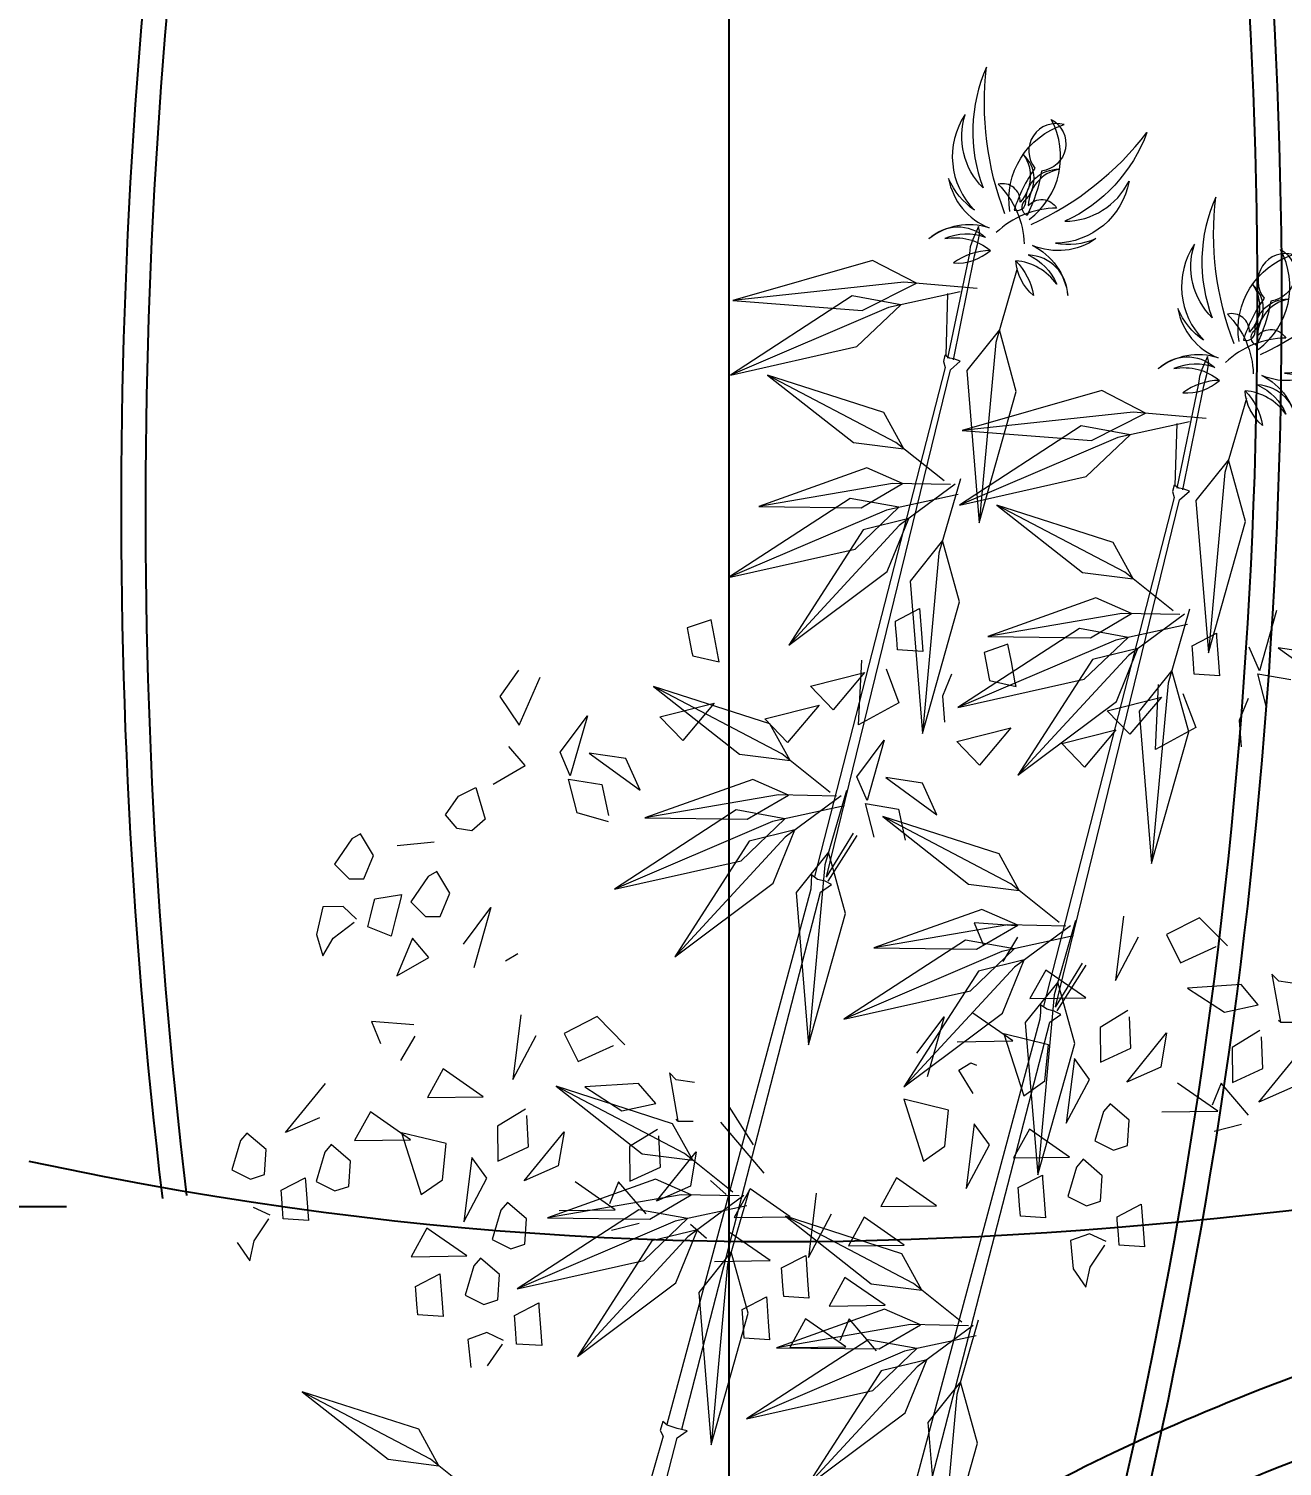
# Model space of a CAD drawing. Header units: metres. Extents: x 10 to 239, y 2 to 253.
# Drawn here: x 34.737 to 36.282, y 171.648 to 173.422 of the extents above; entities that cross this region are included whole.
import ezdxf

# ---------------------------------------------------------------- set-up
doc = ezdxf.new("R2010")
doc.units = ezdxf.units.M
doc.header["$MEASUREMENT"] = 0
doc.layers.get('Defpoints').update_dxf_attribs({"color": 9})
for name, color, linetype in [('-cotas', 252, 'Continuous'), ('1', 7, 'Continuous'), ('1CERCA', 252, 'Continuous'), ('1gris', 254, 'Continuous')]:
    doc.layers.add(name, color=color, linetype=linetype)
doc.layers.add('bloques veg', color=7, linetype='Continuous', lineweight=0, true_color=0xbbd5a5)
doc.styles.get("Standard").update_dxf_attribs({"font": 'arial.ttf'})
doc.dimstyles.get("Standard").update_dxf_attribs({"dimtxt": 0.18, "dimasz": 0.18, "dimexe": 0.18, "dimexo": 0.0625, "dimgap": 0.09, "dimtad": 0, "dimtih": 1, "dimtoh": 1, "dimdec": 4, "dimzin": 0, "dimdsep": 46, "dimtxsty": 'Standard', "dimcen": 0.09, "dimadec": 0, "dimazin": 0, "dimtfac": 1, "dimtdec": 4, "dimtofl": 0, "dimtmove": 0, "dimatfit": 3, "dimfxl": 1, "dimtolj": 1, "dimtzin": 0, "dimarcsym": 0})

# ---------------------------------------------------------------- blocks, each defined once
blk = doc.blocks.new('A$C144059AC')
at = {"layer": 'bloques veg'}
for p, q in [((0.5767, 0.8238), (0.5495, 0.8168)), ((0.5495, 0.8168), (0.5508, 0.8049)), ((0.5789, 0.8041), (0.5767, 0.8238)), ((0.7804, 0.8068), (0.8082, 0.8188)), ((0.8082, 0.8188), (0.8082, 0.8148)), ((0.8082, 0.8148), (0.8082, 0.7909)), ((0.5508, 0.8049), (0.5526, 0.7891)), ((0.5816, 0.7804), (0.5789, 0.8041)), ((0.7804, 0.8029), (0.7804, 0.8068)), ((0.7804, 0.787), (0.7804, 0.8029)), ((0.3592, 0.7839), (0.3363, 0.7562)), ((0.5526, 0.7891), (0.5531, 0.7852)), ((0.5531, 0.7852), (0.582, 0.7765)), ((0.7804, 0.7751), (0.7804, 0.787)), ((0.8082, 0.7909), (0.8082, 0.7711)), ((1.2033, 0.787), (1.1794, 0.7217)), ((0.3554, 0.7228), (0.3823, 0.7744)), ((0.582, 0.7765), (0.5816, 0.7804)), ((0.7311, 0.6951), (0.74, 0.7666)), ((0.8082, 0.7711), (0.7804, 0.7751)), ((0.9032, 0.7719), (0.876, 0.7649)), ((0.9055, 0.7522), (0.9032, 0.7719)), ((1.107, 0.7549), (1.1348, 0.7668)), ((1.1348, 0.7668), (1.1348, 0.7629)), ((0.3363, 0.7562), (0.3554, 0.7228)), ((0.681, 0.7419), (0.7421, 0.7525)), ((0.7421, 0.7525), (0.7041, 0.7139)), ((0.7661, 0.7549), (0.7776, 0.7161)), ((0.876, 0.7649), (0.8774, 0.753)), ((0.8774, 0.753), (0.8792, 0.7372)), ((0.9081, 0.7285), (0.9055, 0.7522)), ((1.107, 0.751), (1.107, 0.7549)), ((1.107, 0.7351), (1.107, 0.751)), ((1.1348, 0.7629), (1.1348, 0.739)), ((0.7041, 0.7139), (0.681, 0.7419)), ((0.8381, 0.7436), (0.8262, 0.72)), ((0.8792, 0.7372), (0.8796, 0.7333)), ((1.107, 0.7232), (1.107, 0.7351)), ((1.1348, 0.739), (1.1348, 0.7192)), ((1.1794, 0.7217), (1.17, 0.7488)), ((1.2021, 0.7456), (1.2557, 0.7003)), ((1.2422, 0.7363), (1.2021, 0.7456)), ((0.3982, 0.6895), (0.4315, 0.7277)), ((0.4315, 0.7277), (0.4076, 0.6624)), ((0.5118, 0.7204), (0.5729, 0.731)), ((0.535, 0.6924), (0.5118, 0.7204)), ((0.5729, 0.731), (0.535, 0.6924)), ((0.6279, 0.7094), (0.689, 0.7201)), ((0.689, 0.7201), (0.651, 0.6814)), ((0.8262, 0.72), (0.8264, 0.6908)), ((0.8796, 0.7333), (0.9086, 0.7246)), ((0.9086, 0.7246), (0.9081, 0.7285)), ((1.1348, 0.7192), (1.107, 0.7232)), ((0.651, 0.6814), (0.6279, 0.7094)), ((0.7776, 0.7161), (0.7311, 0.6951)), ((1.0577, 0.6432), (1.0666, 0.7147)), ((1.0926, 0.703), (1.1041, 0.6642)), ((1.1773, 0.7185), (1.2135, 0.7095)), ((1.1841, 0.6804), (1.1773, 0.7185)), ((0.3584, 0.6776), (0.342, 0.7002)), ((0.4076, 0.6624), (0.3982, 0.6895)), ((1.0075, 0.69), (1.0686, 0.7006)), ((1.0307, 0.662), (1.0075, 0.69)), ((1.0686, 0.7006), (1.0307, 0.662)), ((1.1646, 0.6917), (1.1528, 0.6681)), ((0.3215, 0.6599), (0.3584, 0.6776)), ((0.4704, 0.677), (0.4303, 0.6863)), ((0.4303, 0.6863), (0.4838, 0.6409)), ((0.4838, 0.6409), (0.4704, 0.677)), ((0.7247, 0.6376), (0.758, 0.6758)), ((0.758, 0.6758), (0.7341, 0.6104)), ((0.8384, 0.6685), (0.8995, 0.6791)), ((0.8995, 0.6791), (0.8615, 0.6405)), ((0.282, 0.6495), (0.3019, 0.6574)), ((0.3019, 0.6574), (0.3098, 0.6217)), ((0.4123, 0.6211), (0.4055, 0.6592)), ((0.4055, 0.6592), (0.4417, 0.6502)), ((0.8615, 0.6405), (0.8384, 0.6685)), ((0.9544, 0.6575), (1.0155, 0.6682)), ((0.9776, 0.6295), (0.9544, 0.6575)), ((1.0155, 0.6682), (0.9776, 0.6295)), ((1.1041, 0.6642), (1.0577, 0.6432)), ((1.1528, 0.6681), (1.1529, 0.6389)), ((0.2661, 0.6296), (0.282, 0.6495)), ((0.4417, 0.6502), (0.4465, 0.6155)), ((0.4838, 0.6409), (0.4838, 0.6409)), ((0.4838, 0.6409), (0.4838, 0.6409)), ((0.278, 0.6137), (0.2661, 0.6296)), ((0.7341, 0.6104), (0.7247, 0.6376)), ((0.7568, 0.6344), (0.8104, 0.589)), ((0.797, 0.6251), (0.7568, 0.6344)), ((0.8104, 0.589), (0.797, 0.6251)), ((0.1605, 0.6108), (0.1392, 0.5844)), ((0.1706, 0.6158), (0.1605, 0.6108)), ((0.1832, 0.5907), (0.1706, 0.6158)), ((0.2939, 0.6098), (0.278, 0.6137)), ((0.3098, 0.6217), (0.2939, 0.6098)), ((0.4462, 0.6084), (0.4123, 0.6211)), ((0.732, 0.6073), (0.7683, 0.5983)), ((0.7388, 0.5692), (0.732, 0.6073)), ((0.2515, 0.6003), (0.2102, 0.5996)), ((0.7683, 0.5983), (0.773, 0.5636)), ((0.1392, 0.5844), (0.1543, 0.5668)), ((0.1706, 0.5656), (0.1832, 0.5907)), ((0.8104, 0.589), (0.8104, 0.589)), ((0.8104, 0.589), (0.8104, 0.589)), ((0.1543, 0.5668), (0.1706, 0.5656)), ((0.2419, 0.5627), (0.2205, 0.5363)), ((0.2519, 0.5677), (0.2419, 0.5627)), ((0.2645, 0.5426), (0.2519, 0.5677)), ((0.1809, 0.5425), (0.211, 0.545)), ((0.211, 0.545), (0.2098, 0.5412)), ((0.1228, 0.538), (0.1136, 0.5079)), ((0.1451, 0.5368), (0.1228, 0.538)), ((0.159, 0.5217), (0.1451, 0.5368)), ((0.1746, 0.5236), (0.1796, 0.5387)), ((0.1796, 0.5387), (0.1809, 0.5425)), ((0.2098, 0.5412), (0.2022, 0.5186)), ((0.2205, 0.5363), (0.2356, 0.5187)), ((0.252, 0.5175), (0.2645, 0.5426)), ((0.1317, 0.5023), (0.1562, 0.5184)), ((0.1562, 0.5184), (0.1562, 0.5184)), ((0.1708, 0.5123), (0.1746, 0.5236)), ((0.196, 0.4998), (0.1708, 0.5123)), ((0.2022, 0.5186), (0.196, 0.4998)), ((0.2356, 0.5187), (0.252, 0.5175)), ((0.2755, 0.485), (0.3088, 0.5232)), ((0.3088, 0.5232), (0.2849, 0.4578)), ((0.1136, 0.5079), (0.1186, 0.4836)), ((0.1186, 0.4836), (0.1317, 0.5023)), ((0.2193, 0.4957), (0.1989, 0.4554)), ((0.2358, 0.4731), (0.2193, 0.4957)), ((0.1989, 0.4554), (0.2358, 0.4731)), ((0.3203, 0.4629), (0.3346, 0.47)), ((0.8889, 0.4592), (0.8425, 0.4663)), ((0.8425, 0.4663), (0.8508, 0.4413)), ((1.0084, 0.4612), (0.9941, 0.3904)), ((1.0925, 0.453), (1.0547, 0.4372)), ((1.1211, 0.4195), (1.0925, 0.453)), ((0.8715, 0.4207), (0.8897, 0.4465)), ((0.9941, 0.3904), (1.0234, 0.4369)), ((1.0547, 0.4372), (1.0677, 0.4047)), ((1.0677, 0.4047), (1.1085, 0.4197)), ((1.1085, 0.4197), (1.1085, 0.4197)), ((0.1671, 0.407), (0.1754, 0.382)), ((0.2136, 0.3999), (0.1671, 0.407)), ((0.3331, 0.4019), (0.3188, 0.3311)), ((0.9178, 0.4079), (0.898, 0.3775)), ((0.9599, 0.3737), (0.9178, 0.4079)), ((0.1962, 0.3614), (0.2143, 0.3871)), ((0.4172, 0.3937), (0.3793, 0.3778)), ((0.4458, 0.3601), (0.4172, 0.3937)), ((1.1751, 0.3763), (1.1679, 0.3846)), ((1.1679, 0.3846), (1.1733, 0.3306)), ((0.3188, 0.3311), (0.3481, 0.3776)), ((0.3793, 0.3778), (0.3924, 0.3454)), ((0.898, 0.3775), (0.9599, 0.3737)), ((1.133, 0.3755), (1.0733, 0.376)), ((1.0733, 0.376), (1.1122, 0.3465)), ((1.1503, 0.3518), (1.133, 0.3755)), ((1.1949, 0.3718), (1.1751, 0.3763)), ((0.3924, 0.3454), (0.4331, 0.3604)), ((0.4331, 0.3604), (0.4331, 0.3604)), ((0.7684, 0.3264), (0.8017, 0.3646)), ((0.8017, 0.3646), (0.7778, 0.2993)), ((0.8757, 0.3321), (0.8337, 0.3662)), ((1.0055, 0.3563), (0.9732, 0.3398)), ((1.1122, 0.3465), (1.1503, 0.3518)), ((0.0627, 0.291), (0.1109, 0.342)), ((0.2425, 0.3486), (0.2226, 0.3181)), ((0.2845, 0.3144), (0.2425, 0.3486)), ((0.8138, 0.3358), (0.8757, 0.3321)), ((0.8663, 0.3405), (0.8831, 0.2705)), ((0.9148, 0.3248), (0.8663, 0.3405)), ((0.9732, 0.3398), (0.9707, 0.3012)), ((1.0057, 0.3142), (1.0066, 0.3492)), ((1.0066, 0.3492), (1.0066, 0.3492)), ((0.4926, 0.3253), (0.498, 0.2712)), ((0.4997, 0.3169), (0.4926, 0.3253)), ((0.9077, 0.2851), (0.9148, 0.3248)), ((0.9983, 0.277), (1.0465, 0.3281)), ((1.0465, 0.3281), (1.0372, 0.2908)), ((1.0465, 0.3281), (1.0465, 0.3281)), ((1.0465, 0.3281), (1.0465, 0.3281)), ((1.15, 0.3229), (1.1177, 0.3065)), ((1.1733, 0.3306), (1.1715, 0.3327)), ((1.1733, 0.3306), (1.1904, 0.3292)), ((0.1016, 0.3047), (0.0627, 0.291)), ((0.1583, 0.3069), (0.1385, 0.2765)), ((0.2004, 0.2727), (0.1583, 0.3069)), ((0.2226, 0.3181), (0.2845, 0.3144)), ((0.398, 0.3167), (0.4368, 0.2872)), ((0.4576, 0.3162), (0.398, 0.3167)), ((0.4749, 0.2925), (0.4576, 0.3162)), ((0.5195, 0.3124), (0.4997, 0.3169)), ((0.8132, 0.3043), (0.8274, 0.3114)), ((0.8273, 0.2773), (0.8132, 0.3043)), ((0.8274, 0.3114), (0.8333, 0.3082)), ((0.9422, 0.3074), (0.9279, 0.2366)), ((0.9572, 0.2831), (0.9422, 0.3074)), ((0.9707, 0.3012), (1.0057, 0.3142)), ((1.1177, 0.3065), (1.1152, 0.2679)), ((1.1502, 0.2808), (1.1511, 0.3158)), ((1.1511, 0.3158), (1.1511, 0.3158)), ((0.0199, 0.2938), (0.012, 0.2859)), ((0.0398, 0.274), (0.0199, 0.2938)), ((0.3301, 0.297), (0.2978, 0.2805)), ((0.3303, 0.2549), (0.3312, 0.2899)), ((0.3312, 0.2899), (0.3312, 0.2899)), ((0.4368, 0.2872), (0.4749, 0.2925)), ((1.0372, 0.2908), (0.9983, 0.277)), ((1.1429, 0.2437), (1.191, 0.2948)), ((0.012, 0.2859), (0.0001, 0.2541)), ((0.0358, 0.2462), (0.0398, 0.274)), ((0.1123, 0.2739), (0.1044, 0.266)), ((0.1322, 0.2541), (0.1123, 0.2739)), ((0.1385, 0.2765), (0.2004, 0.2727)), ((0.2395, 0.2655), (0.191, 0.2812)), ((0.191, 0.2812), (0.2078, 0.2112)), ((0.2978, 0.2805), (0.2953, 0.2419)), ((0.498, 0.2712), (0.4962, 0.2733)), ((0.5797, 0.2387), (0.556, 0.283)), ((0.7985, 0.2608), (0.75, 0.2765)), ((0.75, 0.2765), (0.7668, 0.2064)), ((0.8831, 0.2705), (0.9077, 0.2851)), ((0.9279, 0.2366), (0.9572, 0.2831)), ((1.0965, 0.2374), (1.0545, 0.2716)), ((1.1152, 0.2679), (1.1502, 0.2808)), ((0.1044, 0.266), (0.0925, 0.2342)), ((0.2324, 0.2257), (0.2395, 0.2655)), ((0.323, 0.2177), (0.3712, 0.2688)), ((0.3712, 0.2688), (0.3618, 0.2314)), ((0.3712, 0.2688), (0.3712, 0.2688)), ((0.3712, 0.2688), (0.3712, 0.2688)), ((0.4746, 0.2636), (0.4424, 0.2471)), ((0.4749, 0.2215), (0.4757, 0.2565)), ((0.4757, 0.2565), (0.4757, 0.2565)), ((0.498, 0.2712), (0.515, 0.2699)), ((0.545, 0.2664), (0.5888, 0.2063)), ((0.7914, 0.221), (0.7985, 0.2608)), ((1.1026, 0.2681), (1.0908, 0.2445)), ((1.1304, 0.2303), (1.1026, 0.2681)), ((1.1817, 0.2574), (1.1429, 0.2437)), ((0.0001, 0.2541), (0.0199, 0.2422)), ((0.0199, 0.2422), (0.0358, 0.2462)), ((0.1282, 0.2262), (0.1322, 0.2541)), ((0.2668, 0.2481), (0.2526, 0.1773)), ((0.2819, 0.2238), (0.2668, 0.2481)), ((0.2953, 0.2419), (0.3303, 0.2549)), ((0.4424, 0.2471), (0.4399, 0.2086)), ((0.8259, 0.2434), (0.8116, 0.1725)), ((0.8409, 0.2191), (0.8259, 0.2434)), ((0.9699, 0.2465), (0.958, 0.2147)), ((0.9779, 0.2545), (0.9699, 0.2465)), ((0.9977, 0.2346), (0.9779, 0.2545)), ((1.0346, 0.2412), (1.0965, 0.2374)), ((0.0529, 0.2275), (0.0807, 0.2394)), ((0.0529, 0.2235), (0.0529, 0.2275)), ((0.0807, 0.2394), (0.0807, 0.2355)), ((0.0807, 0.2355), (0.0807, 0.2116)), ((0.0925, 0.2342), (0.1123, 0.2223)), ((0.1123, 0.2223), (0.1282, 0.2262)), ((0.2078, 0.2112), (0.2324, 0.2257)), ((0.2526, 0.1773), (0.2819, 0.2238)), ((0.3618, 0.2314), (0.323, 0.2177)), ((0.4675, 0.1844), (0.5157, 0.2354)), ((0.5157, 0.2354), (0.5064, 0.1981)), ((0.8865, 0.2328), (0.8666, 0.2024)), ((0.9286, 0.1987), (0.8865, 0.2328)), ((0.9938, 0.2068), (0.9977, 0.2346)), ((0.0387, 0.2008), (0.0208, 0.2108)), ((0.0529, 0.2077), (0.0529, 0.2235)), ((0.0529, 0.1957), (0.0529, 0.2077)), ((0.0807, 0.2116), (0.0807, 0.1918)), ((0.4212, 0.1781), (0.3791, 0.2123)), ((0.4273, 0.2088), (0.4154, 0.1852)), ((0.4551, 0.1709), (0.4273, 0.2088)), ((0.4399, 0.2086), (0.4749, 0.2215)), ((0.7668, 0.2064), (0.7914, 0.221)), ((0.8116, 0.1725), (0.8409, 0.2191)), ((0.958, 0.2147), (0.9779, 0.2028)), ((1.0909, 0.2153), (1.1219, 0.2207)), ((1.1219, 0.2207), (1.1219, 0.2207)), ((0.0189, 0.1738), (0.0371, 0.1969)), ((0.0371, 0.1969), (0.0371, 0.1969)), ((0.0807, 0.1918), (0.0529, 0.1957)), ((0.3025, 0.1951), (0.2946, 0.1872)), ((0.3224, 0.1753), (0.3025, 0.1951)), ((0.5064, 0.1981), (0.4675, 0.1844)), ((0.5455, 0.1857), (0.5292, 0.2026)), ((0.8666, 0.2024), (0.9286, 0.1987)), ((0.9434, 0.1951), (0.9354, 0.1871)), ((0.9632, 0.1752), (0.9434, 0.1951)), ((0.9779, 0.2028), (0.9938, 0.2068)), ((0.2946, 0.1872), (0.2827, 0.1554)), ((0.3593, 0.1819), (0.4212, 0.1781)), ((0.5723, 0.19), (0.5524, 0.1596)), ((0.6143, 0.1559), (0.5723, 0.19)), ((0.6453, 0.1798), (0.6311, 0.109)), ((0.7353, 0.19), (0.7155, 0.1596)), ((0.7774, 0.1559), (0.7353, 0.19)), ((0.8693, 0.1692), (0.8971, 0.1811)), ((0.8971, 0.1811), (0.8971, 0.1771)), ((0.8971, 0.1771), (0.8971, 0.1533)), ((0.9354, 0.1871), (0.9235, 0.1553)), ((0, 0.1735), (0.0124, 0.152)), ((0.0124, 0.152), (0.0189, 0.1738)), ((0.2112, 0.1735), (0.1913, 0.1431)), ((0.2532, 0.1394), (0.2112, 0.1735)), ((0.3184, 0.1475), (0.3224, 0.1753)), ((0.4156, 0.156), (0.4466, 0.1614)), ((0.4466, 0.1614), (0.4466, 0.1614)), ((0.8693, 0.1652), (0.8693, 0.1692)), ((0.8693, 0.1493), (0.8693, 0.1652)), ((0.9593, 0.1474), (0.9632, 0.1752)), ((0.2827, 0.1554), (0.3025, 0.1435)), ((0.3025, 0.1435), (0.3184, 0.1475)), ((0.5198, 0.1387), (0.5035, 0.1556)), ((0.5524, 0.1596), (0.6143, 0.1559)), ((0.6311, 0.109), (0.6604, 0.1555)), ((0.6964, 0.1491), (0.6765, 0.1187)), ((0.7384, 0.115), (0.6964, 0.1491)), ((0.7155, 0.1596), (0.7774, 0.1559)), ((0.8693, 0.1374), (0.8693, 0.1493)), ((0.8971, 0.1533), (0.8971, 0.1334)), ((0.9235, 0.1553), (0.9434, 0.1434)), ((0.9434, 0.1434), (0.9593, 0.1474)), ((0.1913, 0.1431), (0.2532, 0.1394)), ((0.2601, 0.1278), (0.2481, 0.096)), ((0.268, 0.1357), (0.2601, 0.1278)), ((0.2879, 0.1159), (0.268, 0.1357)), ((0.5886, 0.1089), (0.5466, 0.143)), ((0.8971, 0.1334), (0.8693, 0.1374)), ((0.9763, 0.1287), (1.0041, 0.1406)), ((0.9763, 0.1248), (0.9763, 0.1287)), ((1.0041, 0.1406), (1.0041, 0.1367)), ((1.0041, 0.1367), (1.0041, 0.1128)), ((0.1939, 0.1098), (0.2217, 0.1218)), ((0.2217, 0.1218), (0.2217, 0.1178)), ((0.2217, 0.1178), (0.2217, 0.094)), ((0.2839, 0.0881), (0.2879, 0.1159)), ((0.5267, 0.1126), (0.5886, 0.1089)), ((0.6765, 0.1187), (0.7384, 0.115)), ((0.9442, 0.112), (0.9227, 0.1061)), ((0.9621, 0.102), (0.9442, 0.112)), ((0.9763, 0.1089), (0.9763, 0.1248)), ((1.0041, 0.1128), (1.0041, 0.093)), ((0.1939, 0.1059), (0.1939, 0.1098)), ((0.1939, 0.09), (0.1939, 0.1059)), ((0.2481, 0.096), (0.268, 0.0841)), ((0.6006, 0.0998), (0.6284, 0.1117)), ((0.6006, 0.0958), (0.6006, 0.0998)), ((0.6006, 0.08), (0.6006, 0.0958)), ((0.6284, 0.1117), (0.6284, 0.1078)), ((0.6284, 0.1078), (0.6284, 0.0839)), ((0.9227, 0.1061), (0.9234, 0.0747)), ((0.9423, 0.075), (0.9605, 0.0981)), ((0.9605, 0.0981), (0.9605, 0.0981)), ((0.9763, 0.0969), (0.9763, 0.1089)), ((1.0041, 0.093), (0.9763, 0.0969)), ((0.1939, 0.0781), (0.1939, 0.09)), ((0.2217, 0.094), (0.2217, 0.0741)), ((0.268, 0.0841), (0.2839, 0.0881)), ((0.3009, 0.0694), (0.3288, 0.0813)), ((0.3288, 0.0813), (0.3288, 0.0773)), ((0.6006, 0.068), (0.6006, 0.08)), ((0.6284, 0.0839), (0.6284, 0.0641)), ((0.67, 0.0841), (0.6501, 0.0537)), ((0.712, 0.0499), (0.67, 0.0841)), ((0.2217, 0.0741), (0.1939, 0.0781)), ((0.3009, 0.0654), (0.3009, 0.0694)), ((0.3009, 0.0495), (0.3009, 0.0654)), ((0.3288, 0.0773), (0.3288, 0.0535)), ((0.5535, 0.0571), (0.5814, 0.069)), ((0.5814, 0.069), (0.5814, 0.065)), ((0.5814, 0.065), (0.5814, 0.0412)), ((0.6284, 0.0641), (0.6006, 0.068)), ((0.9234, 0.0747), (0.9358, 0.0532)), ((0.9358, 0.0532), (0.9423, 0.075)), ((0.2688, 0.0527), (0.2473, 0.0468)), ((0.2868, 0.0427), (0.2688, 0.0527)), ((0.3009, 0.0376), (0.3009, 0.0495)), ((0.3288, 0.0535), (0.3288, 0.0337)), ((0.5535, 0.0531), (0.5535, 0.0571)), ((0.5535, 0.0372), (0.5535, 0.0531)), ((0.6501, 0.0537), (0.712, 0.0499)), ((0.2473, 0.0468), (0.2481, 0.0154)), ((0.267, 0.0157), (0.2852, 0.0388)), ((0.2852, 0.0388), (0.2852, 0.0388)), ((0.3288, 0.0337), (0.3009, 0.0376)), ((0.5535, 0.0253), (0.5535, 0.0372)), ((0.5814, 0.0412), (0.5814, 0.0213)), ((0.6229, 0.0413), (0.6031, 0.0109)), ((0.665, 0.0072), (0.6229, 0.0413)), ((0.6711, 0.0378), (0.6592, 0.0143)), ((0.6989, 0), (0.6711, 0.0378)), ((0.5814, 0.0213), (0.5535, 0.0253)), ((0.6031, 0.0109), (0.665, 0.0072))]:
    blk.add_line(p, q, dxfattribs=at)
blk = doc.blocks.new('bamb')
at = {"layer": 'bloques veg'}
for p, q in [((-3.022, 3.8143), (-3.0578, 3.8821)), ((-3.2048, 3.5456), (-3.2407, 3.6134)), ((-2.6591, 3.3363), (-2.6051, 3.302)), ((-2.6053, 3.2968), (-2.6622, 3.3316)), ((-2.7881, 3.0282), (-2.845, 3.063)), ((-2.8419, 3.0676), (-2.7879, 3.0333))]:
    blk.add_line(p, q, dxfattribs=at)
for points in [[(-3.1644, 3.9393, 0.121956), (-3.2239, 4.1117, -0.197912), (-3.1542, 3.9799, 0.28202), (-3.1745, 4.071, -0.357594), (-3.1326, 3.9599, 0.141581), (-3.1212, 4.0089, -0.258144), (-3.1391, 3.9324, -0.252411), (-3.0666, 3.9528, 0.399951), (-3.1299, 3.9236, -0.191492), (-3.0842, 3.9445, 0.22191), (-3.1283, 3.9066, -0.155645), (-3.0807, 3.9128, -0.20302), (-3.1283, 3.9066)], [(-3.1709, 3.939, 0.371554), (-3.2783, 4.0058, -0.734759), (-3.2223, 3.9733, -0.076042), (-3.1765, 3.9384, -0.522547), (-3.1942, 3.9414, 0.430591), (-3.2484, 3.9591, -0.351549), (-3.1947, 3.9357, 0.50622), (-3.2246, 3.9175, -0.192001), (-3.1445, 3.9231)], [(-3.188, 3.9198, -0.371554), (-3.267, 4.0185, 0.734759), (-3.2281, 3.9667, 0.076042), (-3.188, 3.9254, 0.522547), (-3.1931, 3.9426, -0.430591), (-3.2171, 3.9943, 0.351549), (-3.1876, 3.9438, -0.50622), (-3.173, 3.9756, 0.192001), (-3.1691, 3.8954)], [(-3.1875, 3.9132, -0.121956), (-3.3658, 3.9519, 0.197912), (-3.2266, 3.8983, -0.28202), (-3.3195, 3.9078, 0.357594), (-3.2042, 3.8792, -0.141581), (-3.2515, 3.8622, 0.258144), (-3.1777, 3.889, 0.252411), (-3.1894, 3.8145, -0.399951), (-3.1678, 3.8809, 0.191492), (-3.1832, 3.833, -0.22191), (-3.1508, 3.8813, 0.155645), (-3.1513, 3.8333, 0.20302), (-3.1508, 3.8813)], [(-3.3472, 3.6706, 0.121956), (-3.4067, 3.8431, -0.197912), (-3.337, 3.7112, 0.28202), (-3.3574, 3.8023, -0.357594), (-3.3154, 3.6912, 0.141581), (-3.304, 3.7402, -0.258144), (-3.3219, 3.6637, -0.252411), (-3.2494, 3.6841, 0.399951), (-3.3128, 3.6549, -0.191492), (-3.267, 3.6759, 0.22191), (-3.3111, 3.638, -0.155645), (-3.2636, 3.6442, -0.20302), (-3.3111, 3.638)], [(-3.3538, 3.6703, 0.371554), (-3.4611, 3.7371, -0.734759), (-3.4051, 3.7046, -0.076042), (-3.3594, 3.6697, -0.522547), (-3.377, 3.6727, 0.430591), (-3.4312, 3.6905, -0.351549), (-3.3776, 3.667, 0.50622), (-3.4075, 3.6488, -0.192001), (-3.3273, 3.6544)], [(-3.3708, 3.6511, -0.371554), (-3.4499, 3.7498, 0.734759), (-3.4109, 3.698, 0.076042), (-3.3709, 3.6567, 0.522547), (-3.3759, 3.6739, -0.430591), (-3.4, 3.7256, 0.351549), (-3.3704, 3.6751, -0.50622), (-3.3558, 3.707, 0.192001), (-3.3519, 3.6267)], [(-3.3704, 3.6446, -0.121956), (-3.5486, 3.6833, 0.197912), (-3.4094, 3.6296, -0.28202), (-3.5023, 3.6391, 0.357594), (-3.387, 3.6106, -0.141581), (-3.4343, 3.5935, 0.258144), (-3.3605, 3.6203, 0.252411), (-3.3722, 3.5459, -0.399951), (-3.3507, 3.6122, 0.191492), (-3.3661, 3.5643, -0.22191), (-3.3336, 3.6126, 0.155645), (-3.3342, 3.5646, 0.20302), (-3.3336, 3.6126)]]:
    blk.add_lwpolyline(points, format="xyb", dxfattribs=at)
for points in [[(-3.0928, 3.8718), (-3.0152, 3.9184), (-2.8161, 3.9914), (-2.9538, 3.9099), (-3.0285, 3.9105), (-2.9923, 3.9596), (-2.8161, 3.9914)], [(-3.0281, 3.8056), (-3.1079, 3.9092), (-3.1173, 3.9203), (-3.126, 3.9317), (-3.1281, 3.9398), (-3.1147, 3.9282), (-3.1081, 3.9217), (-3.1033, 3.9146), (-3.0223, 3.8105)], [(-3.0723, 3.8772), (-2.9845, 3.899), (-2.7727, 3.9102), (-2.9283, 3.8727), (-2.9995, 3.8952), (-2.9505, 3.9315), (-2.7727, 3.9102)], [(-2.9515, 3.6767), (-2.919, 3.7456), (-2.8138, 3.89), (-2.872, 3.7684), (-2.9246, 3.7339), (-2.9223, 3.7852), (-2.8138, 3.89)], [(-3.1481, 3.8721), (-3.084, 3.8016), (-2.9676, 3.6111), (-3.0802, 3.7365), (-3.0949, 3.8137), (-3.0368, 3.7865), (-2.9676, 3.6111)], [(-2.6057, 3.3022), (-3.019, 3.7961), (-3.0346, 3.8003), (-3.0289, 3.8066), (-3.0243, 3.8094), (-3.0207, 3.8153), (-3.0159, 3.8091), (-3.0144, 3.8015), (-2.5927, 3.3094)], [(-2.9566, 3.6691), (-2.8931, 3.7019), (-2.7325, 3.7492), (-2.8452, 3.692), (-2.904, 3.6963), (-2.873, 3.7332), (-2.7325, 3.7492)], [(-3.2756, 3.6031), (-3.1981, 3.6497), (-2.9989, 3.7227), (-3.1366, 3.6412), (-3.2113, 3.6418), (-3.1752, 3.6909), (-2.9989, 3.7227)], [(-2.9599, 3.6539), (-2.8721, 3.6757), (-2.6603, 3.6869), (-2.8159, 3.6494), (-2.8871, 3.672), (-2.8381, 3.7083), (-2.6603, 3.6869)], [(-3.2109, 3.5369), (-3.2907, 3.6405), (-3.3001, 3.6516), (-3.3089, 3.663), (-3.3109, 3.6711), (-3.2975, 3.6595), (-3.2909, 3.6531), (-3.2861, 3.646), (-3.2051, 3.5418)], [(-3.2552, 3.6085), (-3.1673, 3.6303), (-2.9556, 3.6415), (-3.1111, 3.604), (-3.1824, 3.6265), (-3.1334, 3.6629), (-2.9556, 3.6415)], [(-2.9706, 3.6699), (-2.9064, 3.5994), (-2.7901, 3.4089), (-2.9026, 3.5342), (-2.9174, 3.6115), (-2.8593, 3.5843), (-2.7901, 3.4089)], [(-2.962, 3.6668), (-2.8776, 3.6516), (-2.6901, 3.5793), (-2.8391, 3.6072), (-2.892, 3.6542), (-2.8356, 3.6666), (-2.6901, 3.5793)], [(-3.1343, 3.408), (-3.1019, 3.477), (-2.9966, 3.6213), (-3.0548, 3.4997), (-3.1074, 3.4652), (-3.1051, 3.5165), (-2.9966, 3.6213)], [(-3.331, 3.6034), (-3.2668, 3.533), (-3.1505, 3.3424), (-3.263, 3.4678), (-3.2778, 3.545), (-3.2196, 3.5178), (-3.1505, 3.3424)], [(-2.6557, 3.3938), (-2.6233, 3.4628), (-2.518, 3.6071), (-2.5762, 3.4855), (-2.6288, 3.451), (-2.6265, 3.5023), (-2.518, 3.6071)], [(-2.7885, 3.0336), (-3.2018, 3.5274), (-3.2175, 3.5316), (-3.2118, 3.5379), (-3.2072, 3.5407), (-3.2036, 3.5466), (-3.1987, 3.5405), (-3.1972, 3.5328), (-2.7755, 3.0408)], [(-3.1395, 3.4005), (-3.076, 3.4332), (-2.9154, 3.4805), (-3.028, 3.4233), (-3.0868, 3.4276), (-3.0558, 3.4645), (-2.9154, 3.4805)], [(-2.6609, 3.3863), (-2.5974, 3.4191), (-2.4368, 3.4664), (-2.5494, 3.4092), (-2.6082, 3.4135), (-2.5773, 3.4503), (-2.4368, 3.4664)], [(-3.1428, 3.3852), (-3.0549, 3.407), (-2.8431, 3.4182), (-2.9987, 3.3808), (-3.0699, 3.4033), (-3.0209, 3.4396), (-2.8431, 3.4182)], [(-2.6642, 3.371), (-2.5763, 3.3928), (-2.3645, 3.4041), (-2.5201, 3.3666), (-2.5913, 3.3891), (-2.5424, 3.4254), (-2.3645, 3.4041)], [(-3.1534, 3.4012), (-3.0893, 3.3307), (-2.9729, 3.1402), (-3.0855, 3.2656), (-3.1002, 3.3428), (-3.0421, 3.3156), (-2.9729, 3.1402)], [(-3.1448, 3.3981), (-3.0604, 3.3829), (-2.873, 3.3106), (-3.022, 3.3385), (-3.0748, 3.3855), (-3.0184, 3.398), (-2.873, 3.3106)], [(-2.6748, 3.387), (-2.6107, 3.3166), (-2.4944, 3.126), (-2.6069, 3.2514), (-2.6216, 3.3286), (-2.5635, 3.3014), (-2.4944, 3.126)], [(-2.6662, 3.3839), (-2.5818, 3.3688), (-2.3944, 3.2965), (-2.5434, 3.3243), (-2.5963, 3.3714), (-2.5398, 3.3838), (-2.3944, 3.2965)], [(-2.8385, 3.1251), (-2.8061, 3.1941), (-2.7009, 3.3384), (-2.7591, 3.2169), (-2.8117, 3.1823), (-2.8093, 3.2336), (-2.7009, 3.3384)], [(-2.145, 2.7696), (-2.5908, 3.2885), (-2.6072, 3.2911), (-2.6019, 3.2984), (-2.5945, 3.3044), (-2.5901, 3.3127), (-2.5861, 3.3047), (-2.5816, 3.2972), (-2.1308, 2.7827)], [(-2.3303, 3.0042), (-2.2978, 3.0732), (-2.1926, 3.2175), (-2.2508, 3.0959), (-2.3034, 3.0614), (-2.3011, 3.1127), (-2.1926, 3.2175)], [(-2.8437, 3.1176), (-2.7802, 3.1504), (-2.6196, 3.1977), (-2.7323, 3.1405), (-2.7911, 3.1448), (-2.7601, 3.1816), (-2.6196, 3.1977)], [(-2.847, 3.1023), (-2.7592, 3.1241), (-2.5474, 3.1354), (-2.703, 3.0979), (-2.7742, 3.1204), (-2.7252, 3.1567), (-2.5474, 3.1354)], [(-2.8577, 3.1183), (-2.7935, 3.0479), (-2.6772, 2.8573), (-2.7897, 2.9827), (-2.8045, 3.0599), (-2.7464, 3.0327), (-2.6772, 2.8573)], [(-2.8491, 3.1152), (-2.7647, 3.1001), (-2.5772, 3.0278), (-2.7262, 3.0556), (-2.7791, 3.1027), (-2.7227, 3.1151), (-2.5772, 3.0278)], [(-2.3355, 2.9967), (-2.272, 3.0294), (-2.1114, 3.0767), (-2.224, 3.0195), (-2.2828, 3.0238), (-2.2518, 3.0607), (-2.1114, 3.0767)], [(-2.3279, 2.5009), (-2.7736, 3.0198), (-2.7901, 3.0224), (-2.7847, 3.0297), (-2.7774, 3.0357), (-2.7729, 3.044), (-2.7689, 3.036), (-2.7644, 3.0285), (-2.3137, 2.514)], [(-2.3387, 2.9814), (-2.2509, 3.0032), (-2.0391, 3.0144), (-2.1947, 2.977), (-2.2659, 2.9995), (-2.2169, 3.0358), (-2.0391, 3.0144)], [(-1.8829, 2.8042), (-1.8505, 2.8732), (-1.7453, 3.0175), (-1.8035, 2.896), (-1.856, 2.8614), (-1.8537, 2.9127), (-1.7453, 3.0175)], [(-2.3494, 2.9974), (-2.2853, 2.9269), (-2.1689, 2.7364), (-2.2815, 2.8618), (-2.2962, 2.939), (-2.2381, 2.9118), (-2.1689, 2.7364)], [(-2.3408, 2.9943), (-2.2564, 2.9791), (-2.069, 2.9068), (-2.218, 2.9347), (-2.2708, 2.9817), (-2.2144, 2.9942), (-2.069, 2.9068)], [(-2.5131, 2.7355), (-2.4807, 2.8045), (-2.3755, 2.9488), (-2.4337, 2.8272), (-2.4862, 2.7927), (-2.4839, 2.844), (-2.3755, 2.9488)], [(-2.5183, 2.728), (-2.4548, 2.7608), (-2.2942, 2.8081), (-2.4069, 2.7509), (-2.4657, 2.7552), (-2.4347, 2.792), (-2.2942, 2.8081)], [(-1.8453, 2.4249), (-2.135, 2.7623), (-2.1499, 2.7647), (-2.1401, 2.773), (-2.131, 2.7821), (-2.1281, 2.7882), (-2.1201, 2.7798), (-2.1205, 2.7717), (-1.823, 2.4441)], [(-2.5216, 2.7127), (-2.4338, 2.7345), (-2.222, 2.7457), (-2.3775, 2.7083), (-2.4488, 2.7308), (-2.3998, 2.7671), (-2.222, 2.7457)], [(-2.5322, 2.7287), (-2.4681, 2.6583), (-2.3518, 2.4677), (-2.4643, 2.5931), (-2.4791, 2.6703), (-2.4209, 2.6431), (-2.3518, 2.4677)], [(-2.5236, 2.7256), (-2.4393, 2.7105), (-2.2518, 2.6381), (-2.4008, 2.666), (-2.4537, 2.7131), (-2.3973, 2.7255), (-2.2518, 2.6381)]]:
    blk.add_lwpolyline(points, dxfattribs=at)
blk = doc.blocks.new('*D90')
at = {"layer": '-cotas', "color": 0, "lineweight": -2, "transparency": 16777216}
for p, q in [((35.5997, 175.5332), (35.5997, 162.1857)), ((89.3642, 175.5332), (89.3642, 162.1857)), ((35.7797, 162.3657), (58.2102, 162.3657)), ((89.1842, 162.3657), (59.8709, 162.3657))]:
    blk.add_line(p, q, dxfattribs=at)
at = {"layer": '-cotas', "color": 0, "transparency": 16777216}
for points in [[(35.7797, 162.3957), (35.7797, 162.3357), (35.5997, 162.3657)], [(89.1842, 162.3957), (89.1842, 162.3357), (89.3642, 162.3657)]]:
    blk.add_solid(points, dxfattribs=at)
at = {"layer": 'Defpoints', "color": 0, "transparency": 16777216}
for p in [(35.5997, 175.5957), (89.3642, 175.5957), (89.3642, 162.3657)]:
    blk.add_point(p, dxfattribs=at)
at = {"layer": '-cotas', "color": 0, "transparency": 16777216, "insert": (59.0405, 162.3657), "char_height": 0.3, "attachment_point": 5}
blk.add_mtext('\\A1;53.7645', dxfattribs=at)
blk = doc.blocks.new('*D101')
at = {"layer": '1CERCA', "color": 0, "lineweight": -2, "ltscale": 0.002, "transparency": 16777216}
for p, q in [((34.783, 175.6804), (34.2564, 175.6804)), ((34.4364, 175.5004), (34.4364, 174.0063)), ((34.4364, 172.1482), (34.4364, 173.6424)), ((34.783, 171.9682), (34.2564, 171.9682))]:
    blk.add_line(p, q, dxfattribs=at)
at = {"layer": '1CERCA', "color": 0, "ltscale": 0.002, "transparency": 16777216}
for points in [[(34.4064, 175.5004), (34.4664, 175.5004), (34.4364, 175.6804)], [(34.4064, 172.1482), (34.4664, 172.1482), (34.4364, 171.9682)]]:
    blk.add_solid(points, dxfattribs=at)
at = {"layer": 'Defpoints', "color": 0, "ltscale": 0.002, "transparency": 16777216}
for p in [(34.4364, 175.6804), (34.8455, 175.6804), (34.8455, 171.9682)]:
    blk.add_point(p, dxfattribs=at)
at = {"layer": '1CERCA', "color": 0, "lineweight": 0, "ltscale": 0.002, "transparency": 16777216, "insert": (34.4364, 173.8243), "char_height": 0.18, "attachment_point": 5}
blk.add_mtext('\\A1;3.7122', dxfattribs=at)

msp = doc.modelspace()

# ---------------------------------------------------------------- linework, layer by layer
at = {"layer": '1'}
for centre, radius, start, end in [((41.98023, 172.82931), 7.12988, 153.797092, 186.8536), ((29.66016, 173.08471), 6.59158, 345.40604, 26.031498), ((29.66016, 173.08471), 6.62158, 345.650562, 25.808223), ((41.98023, 172.82931), 7.09988, 153.986016, 186.8536)]:
    msp.add_arc(centre, radius, start, end, dxfattribs=at)
msp.add_rational_spline([(43.22865, 172.70172), (41.38009, 172.46976), (39.53693, 172.19832), (37.69999, 171.8875), (36.78923, 171.74892), (36.25975, 171.57165), (35.95225, 171.37129)], [1, 0.999847406538, 0.999847406538, 1, 1, 1, 1], degree=3, knots=[0, 0, 0, 0, 0.04279242, 0.04279242, 0.04279242, 0.48008479, 0.48008479, 0.48008479, 0.48008479], dxfattribs=at)
for points, knots in [([(37.6703, 172.08264), (37.22678, 172.01515), (36.86928, 171.9383), (36.21949, 171.74596), (35.96059, 171.62592), (35.58179, 171.34597), (35.46408, 171.1806), (35.36398, 170.91201), (35.34616, 170.81052), (35.33802, 170.71512)], [0, 0, 0, 0, 0.20984389, 0.20984389, 0.46912678, 0.46912678, 0.72840967, 0.72840967, 0.88607773, 0.88607773, 0.88607773, 0.88607773]), ([(37.68495, 171.98636), (37.24007, 171.91867), (36.88391, 171.84165), (36.18082, 171.63208), (35.91016, 171.49042), (35.55502, 171.16683), (35.4764, 170.98275), (35.44172, 170.77219), (35.43783, 170.73938), (35.43505, 170.70684)], [0, 0, 0, 0, 0.21201269, 0.21201269, 0.52036796, 0.52036796, 0.82872323, 0.82872323, 0.88607773, 0.88607773, 0.88607773, 0.88607773]), ([(37.69999, 171.8875), (37.2558, 171.81991), (36.90241, 171.74315), (35.77291, 171.40513), (35.58152, 171.08423), (35.53767, 170.72998), (35.53604, 170.71417), (35.53469, 170.69834)], [0, 0, 0, 0, 0.21326588, 0.21326588, 0.85612544, 0.85612544, 0.88607773, 0.88607773, 0.88607773, 0.88607773])]:
    msp.add_open_spline(points, degree=3, knots=knots, dxfattribs=at)
at = {"layer": '1gris'}
msp.add_open_spline([(34.7365, 172.02449), (35.73489, 171.80977), (36.50051, 171.99096), (37.68203, 172.17914), (37.72963, 172.18662)], degree=3, knots=[0.18818468, 0.18818468, 0.18818468, 0.18818468, 1, 1.03356424, 1.03356424, 1.03356424, 1.03356424], dxfattribs=at)

# ---------------------------------------------------------------- block references
at = {"layer": 'bloques veg', "xscale": -1, "rotation": 26.19278379777529}
msp.add_blockref('bamb', (34.83962, 168.26181), dxfattribs=at)
at = {"layer": 'bloques veg', "color": 2, "xscale": 1.110645295636471, "yscale": 1.110645295636471, "zscale": 1.110645295636471, "rotation": 4.297298641003739}
msp.add_blockref('A$C144059AC', (35.00798, 171.73206), dxfattribs=at)

# ---------------------------------------------------------------- dimensions: what is measured, and where the dimension line sits
at = {"layer": '-cotas'}
dim = msp.add_linear_dim(base=(89.36416, 162.36569), p1=(35.59966, 175.59571), p2=(89.36416, 175.59571), angle=0, dimstyle='Standard', override={"dimtxt": 0.3}, dxfattribs=at)
dim.commit()
dim.dimension.update_dxf_attribs({"geometry": '*D90', "text_midpoint": (59.04055, 162.36569), "dimtype": 161})
at = {"layer": '1CERCA', "lineweight": 0, "ltscale": 0.002}
dim = msp.add_aligned_dim(p1=(34.8455, 171.96822), p2=(34.8455, 175.68044), distance=0.40914, dimstyle='Standard', dxfattribs=at)
dim.commit()
dim.dimension.update_dxf_attribs({"geometry": '*D101', "text_midpoint": (34.43636, 173.82433)})

doc.saveas('drawing.dxf')
